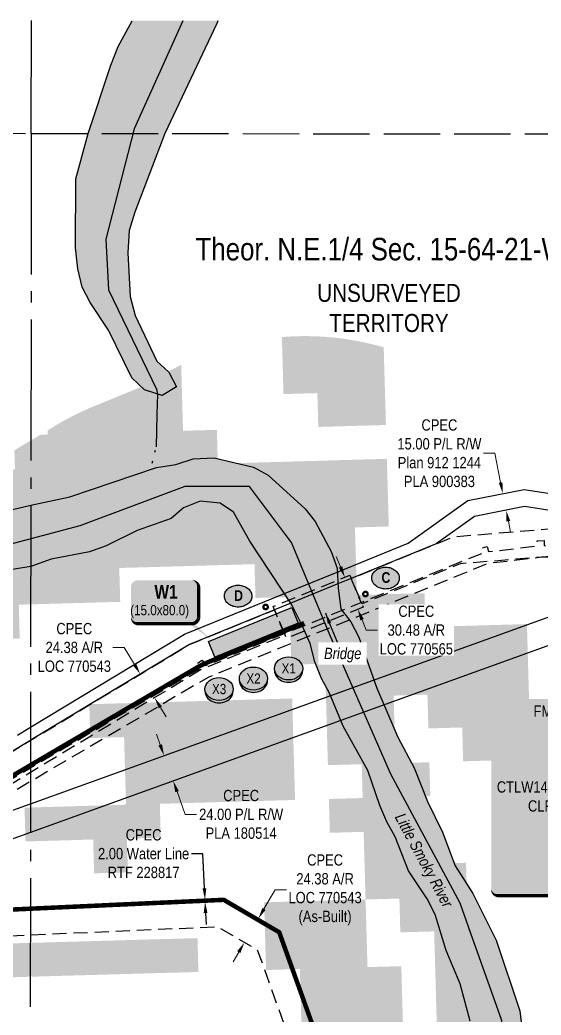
# Model space of a CAD drawing. Extents: x 491537 to 496793, y 6037618 to 6044296.
# Drawn here: x 494248 to 494710, y 6043413 to 6044295 of the extents above; entities that cross this region are included whole.
import ezdxf
from ezdxf.enums import TextEntityAlignment as Align

# ---------------------------------------------------------------- set-up
doc = ezdxf.new("R2010")
doc.units = 0
doc.header["$LTSCALE"] = 5
doc.header["$PDSIZE"] = 0.5
for name, pattern in [('DASHED2', [3.75, 2.5, -1.25]), ('foc-ACCESSROAD', [3.75, 2.5, -1.25]), ('foc-FLOWLINE', [3.75, 2.5, -1.25]), ('foc-QUARTERLINE', [33, 25, -3, 2, -3]), ('foc-UNSURVEYED', [12.5, 10, -2.5]), ('foc-WHEELTRACKS', [2, 0.4, -1.6]), ('PHANTOM', [25, 12.5, -2.5, 2.5, -2.5, 2.5, -2.5])]:
    doc.linetypes.add(name, pattern=pattern)
doc.layers.get('Defpoints').update_dxf_attribs({"color": 9})
for name, color, linetype, lineweight in [('AS-GENERAL', 48, 'Continuous', 18), ('C-AR-T', 13, 'Continuous', 9), ('C-RW-T', 13, 'Continuous', 9), ('T-TEXT', 48, 'Continuous', 18)]:
    doc.layers.add(name, color=color, linetype=linetype, lineweight=lineweight)
for name, color, linetype in [('C-AR', 13, 'foc-ACCESSROAD'), ('C-RW', 13, 'Continuous'), ('C-SYMBOL', 7, 'Continuous'), ('CG-NOTES', 7, 'Continuous'), ('F-EZE', 190, 'foc-FLOWLINE'), ('L-QSEC', 8, 'foc-QUARTERLINE'), ('L-SECLBL', 7, 'Continuous'), ('L-UNS-T', 3, 'Continuous'), ('L-USEC', 7, 'foc-UNSURVEYED'), ('P-CROSSINGS', 250, 'Continuous'), ('P-PROPOSED', 10, 'Continuous'), ('P-TEMP-BLOCKS', 250, 'Continuous'), ('P-TEMP-BLUE', 160, 'Continuous'), ('P-TEMP-BLUE-T', 170, 'Continuous'), ('P-TEMP-H', 41, 'Continuous'), ('P-TEMP_WORKSPACE', 46, 'Continuous'), ('T-WATER', 160, 'Continuous'), ('T-WATER-H', 133, 'Continuous'), ('T-WATER-P3', 160, 'foc-WHEELTRACKS'), ('T-WATER-T', 170, 'Continuous'), ('WETLAND - OPEN WATER', 140, 'PHANTOM'), ('WETLAND - SWAMP - H', 8, 'PHANTOM')]:
    doc.layers.add(name, color=color, linetype=linetype)
doc.styles.add('175L', font='ARIALN.TTF', dxfattribs={"height": 20})
doc.styles.add('80', font='ARIALN.TTF', dxfattribs={"height": 10})
doc.styles.add('80CG', font='ARIALN.TTF', dxfattribs={"height": 10})
doc.styles.add('80L', font='ARIALN.TTF', dxfattribs={"height": 10})
doc.styles.add('80LS', font='ARIALNI.TTF', dxfattribs={"height": 10})
doc.styles.add('BOLD', font='ARIALNB.TTF')
doc.styles.add('Crossing', font='ARIALN.TTF', dxfattribs={"height": 10})
doc.styles.add('foc-LtypeFont', font='ARIALN.TTF', dxfattribs={"height": 7.35})
doc.linetypes.add('foc-TOPO-flowdirection-NOLINE', pattern='A,0,[">",foc-LtypeFont,S=0.3,R=0,X=0,Y=-0.945],-20,[">",foc-LtypeFont,S=0.3,R=0,X=0,Y=-0.945],0', length=20)
doc.dimstyles.new('Compass 5 000', dxfattribs={"dimscale": 5, "dimtxt": 9, "dimasz": 2, "dimexe": 0.2, "dimexo": 0.0625, "dimgap": 0.5, "dimtad": 0, "dimtih": 1, "dimtoh": 1, "dimzin": 0, "dimdsep": 46, "dimtxsty": '80CG', "dimcen": 0.1, "dimse1": 1, "dimse2": 1, "dimclrd": 256, "dimclrt": 256, "dimaunit": 1, "dimadec": 4, "dimazin": 0, "dimtfac": 0.06, "dimtofl": 0, "dimtmove": 0, "dimatfit": 1, "dimfxl": 0.2, "dimtolj": 1, "dimtzin": 0, "dimlwd": -1, "dimarcsym": 0})

# ---------------------------------------------------------------- blocks, each defined once
blk = doc.blocks.new('*U113')
h = blk.add_hatch(color=255)
edge = h.paths.add_edge_path()
edge.add_line((-179, -88), (179, -88))
edge.add_arc((179, -82), 6, 270, 360)
edge.add_line((185, -82), (185, 80.5))
edge.add_arc((179, 80.5), 6, 0, 90)
edge.add_line((179, 86.5), (-179, 86.5))
edge.add_arc((-179, 80.5), 6, 90, 180)
edge.add_line((-185, 80.5), (-185, -82))
edge.add_arc((-179, -82), 6, 180, 270)
at = {"color": 44, "flags": 128}
blk.add_lwpolyline([(-179, -88, 3, 3, 0), (179, -88, 3, 3, 0.414214), (185, -82, 3, 3, 0), (185, 80.5, 3, 0, 0.414214), (179, 86.5, 0, 0, 0), (-179, 86.5, 0, 0, 0.414214), (-185, 80.5, 0, 0, 0), (-185, -82, 0, 3, 0.414214)], format="xyseb", close=True, dxfattribs=at)
at = {"color": 44, "style": '80'}
blk.add_attdef('ENTER_TEXT_001', (-35.99, -5), '', height=10, dxfattribs=at)
blk = doc.blocks.new('*D71')
at = {"layer": 'C-AR-T', "transparency": 16777216}
for p, q in [((494532.05, 6043810.56), (494528.27, 6043819.81)), ((494551.11, 6043763.81), (494554.89, 6043754.55)), ((494554.89, 6043754.55), (494564.89, 6043754.55))]:
    blk.add_line(p, q, dxfattribs=at)
for points in [[(494533.59, 6043811.18), (494530.5, 6043809.93), (494535.82, 6043801.3)], [(494552.65, 6043764.44), (494549.57, 6043763.18), (494547.34, 6043773.07)]]:
    blk.add_solid(points, dxfattribs=at)
at = {"layer": 'Defpoints', "color": 0, "transparency": 16777216}
for p in [(494518.14, 6043794.08), (494547.34, 6043773.07), (494529.65, 6043765.85)]:
    blk.add_point(p, dxfattribs=at)
at = {"layer": 'C-AR-T', "transparency": 16777216, "insert": (494599.22, 6043754.55), "char_height": 10, "attachment_point": 5, "style": '80CG', "bg_fill": 3, "box_fill_scale": 1.1, "bg_fill_color": 256, "bg_fill_true_color": 13158600, "bg_fill_transparency": 0}
blk.add_mtext('\\A1;CPEC\\P30.48 A/R\\PLOC 770565', dxfattribs=at)
blk = doc.blocks.new('*D72')
at = {"layer": 'C-RW-T', "transparency": 16777216}
for p, q in [((494372.17, 6043652.83), (494368.78, 6043662.23)), ((494387.09, 6043611.45), (494394.37, 6043591.22)), ((494394.37, 6043591.22), (494404.37, 6043591.22))]:
    blk.add_line(p, q, dxfattribs=at)
for points in [[(494373.74, 6043653.39), (494370.6, 6043652.26), (494375.56, 6043643.42)], [(494388.65, 6043612.01), (494385.52, 6043610.88), (494383.69, 6043620.85)]]:
    blk.add_solid(points, dxfattribs=at)
at = {"layer": 'Defpoints', "color": 0, "transparency": 16777216}
for p in [(494475.34, 6043679.38), (494483.47, 6043656.82), (494383.69, 6043620.85)]:
    blk.add_point(p, dxfattribs=at)
at = {"layer": 'C-RW-T', "transparency": 16777216, "insert": (494443.91, 6043591.22), "char_height": 10, "attachment_point": 5, "style": '80CG'}
blk.add_mtext('\\A1;CPEC\\P24.00 P/L R/W\\PPLA 180514', dxfattribs=at)
blk = doc.blocks.new('*D73')
at = {"layer": 'C-AR-T', "transparency": 16777216}
for p, q in [((494668.78, 6043911.3), (494658.78, 6043911.3)), ((494673.96, 6043885.38), (494668.78, 6043911.3)), ((494680.81, 6043851.07), (494682.77, 6043841.27))]:
    blk.add_line(p, q, dxfattribs=at)
for points in [[(494675.59, 6043885.71), (494672.32, 6043885.06), (494675.92, 6043875.58)], [(494682.45, 6043851.4), (494679.18, 6043850.75), (494678.86, 6043860.88)]]:
    blk.add_solid(points, dxfattribs=at)
at = {"layer": 'Defpoints', "color": 0, "transparency": 16777216}
for p in [(494675.92, 6043875.58), (494672.11, 6043874.82), (494675.05, 6043860.12)]:
    blk.add_point(p, dxfattribs=at)
at = {"layer": 'C-AR-T', "transparency": 16777216, "insert": (494619.69, 6043911.3), "char_height": 10, "attachment_point": 5, "style": '80CG'}
blk.add_mtext('\\A1;CPEC\\P15.00 P/L R/W\\PPlan 912 1244\\PPLA 900383', dxfattribs=at)
blk = doc.blocks.new('*D83')
at = {"layer": 'C-AR-T', "transparency": 16777216}
for p, q in [((494464.15, 6043507.4), (494474.03, 6043524.32)), ((494474.03, 6043524.32), (494484.03, 6043524.32)), ((494441.77, 6043469.09), (494436.73, 6043460.45))]:
    blk.add_line(p, q, dxfattribs=at)
for points in [[(494462.71, 6043508.24), (494465.59, 6043506.56), (494459.11, 6043498.77)], [(494440.34, 6043469.93), (494443.21, 6043468.25), (494446.82, 6043477.72)]]:
    blk.add_solid(points, dxfattribs=at)
at = {"layer": 'Defpoints', "color": 0, "transparency": 16777216}
for p in [(494457.09, 6043499.94), (494459.11, 6043498.77), (494444.8, 6043478.9)]:
    blk.add_point(p, dxfattribs=at)
at = {"layer": 'C-AR-T', "transparency": 16777216, "insert": (494518.33, 6043524.32), "char_height": 10, "attachment_point": 5, "style": '80CG'}
blk.add_mtext('\\A1;CPEC\\P24.38 A/R\\PLOC 770543\\P(As-Built)', dxfattribs=at)
blk = doc.blocks.new('xing2')
h = blk.add_hatch(color=50)
h.dxf.hatch_style = 1
edge = h.paths.add_edge_path()
edge.add_ellipse((0, 0), major_axis=(-12.5, 0), ratio=0.816297, start_angle=0, end_angle=360)
h = blk.add_hatch(color=250)
h.dxf.hatch_style = 1
edge = h.paths.add_edge_path()
edge.add_ellipse((0, -2.05), major_axis=(-12.5, 0), ratio=0.816297, start_angle=0, end_angle=180)
edge.add_line((12.5, -2.05), (12.5, 0))
edge.add_ellipse((0, 0), major_axis=(-12.5, 0), ratio=0.816297, start_angle=0, end_angle=180, ccw=False)
edge.add_line((-12.5, 0), (-12.5, -2.05))
at = {"color": 250}
blk.add_ellipse((0, 0), major_axis=(-12.5, 0), ratio=0.816297, dxfattribs=at)
blk.add_ellipse((0, -2.05), major_axis=(-12.5, 0), ratio=0.816297, start_param=0, end_param=3.141593, dxfattribs=at)
at = {"color": 250, "style": 'Crossing'}
blk.add_attdef('CROSSING', text='', height=9, dxfattribs=at).set_placement((0.09, 0.02), align=Align.MIDDLE_CENTER)
at = {"color": 250, "style": 'Crossing', "flags": 1}
for tag, p in [('OWNER', (0.09, -12.49)), ('DESCRIPTION', (0.09, -25.77)), ('LOCATION', (0.09, -39.3)), ('DWG_REF', (0.09, -52.84))]:
    blk.add_attdef(tag, text='', height=9, dxfattribs=at).set_placement(p, align=Align.MIDDLE_CENTER)
blk = doc.blocks.new('AA')
at = {"const_width": 4}
blk.add_lwpolyline([(-1, 0, 1), (1, 0, 1)], format="xyb", close=True, dxfattribs=at)
blk.add_circle((0, 0), 2)
blk = doc.blocks.new('Route_Letters')
h = blk.add_hatch(color=255)
h.dxf.hatch_style = 1
edge = h.paths.add_edge_path()
edge.add_ellipse((-0.12, 0.46), major_axis=(-11.97, 0), ratio=0.789318, start_angle=0, end_angle=360)
at = {"color": 5}
blk.add_open_spline([(-12.34, 0.46), (-12.34, -0.25), (-12.24, -0.97), (-11.72, -2.79), (-11.14, -3.88), (-9.56, -5.81), (-8.54, -6.66), (-6.22, -8.02), (-4.9, -8.54), (-2.12, -9.17), (-0.66, -9.3), (2.22, -9.13), (3.64, -8.84), (6.27, -7.89), (7.48, -7.22), (9.54, -5.6), (10.38, -4.64), (11.6, -2.54), (11.97, -1.4), (12.18, 0.91), (12.02, 2.08), (11.2, 4.3), (10.54, 5.35), (8.8, 7.2), (7.72, 7.99), (5.29, 9.24), (3.93, 9.68), (1.11, 10.18), (-0.35, 10.23), (-3.22, 9.91), (-4.61, 9.55), (-7.16, 8.47), (-8.32, 7.75), (-10.24, 6.02), (-11, 5.02), (-12.05, 2.86), (-12.32, 1.7), (-12.34, 0.52), (-12.34, 0.49), (-12.34, 0.46)], degree=3, knots=[0, 0, 0, 0, 0.219529, 0.219529, 0.575727, 0.575727, 0.931924, 0.931924, 1.288121, 1.288121, 1.644318, 1.644318, 2.000515, 2.000515, 2.356712, 2.356712, 2.712909, 2.712909, 3.069107, 3.069107, 3.425304, 3.425304, 3.781501, 3.781501, 4.137698, 4.137698, 4.493895, 4.493895, 4.850092, 4.850092, 5.20629, 5.20629, 5.562487, 5.562487, 5.918684, 5.918684, 6.274881, 6.274881, 6.283185, 6.283185, 6.283185, 6.283185], dxfattribs=at)
at = {"color": 14, "style": 'BOLD'}
blk.add_attdef('A', text='', height=9.5, dxfattribs=at).set_placement((0.22, 0.98), align=Align.MIDDLE)
blk = doc.blocks.new('*D97')
at = {"layer": 'Defpoints', "color": 0, "transparency": 16777216}
for p in [(494411.84, 6043515.73), (494415.77, 6043515.91), (494415.86, 6043513.92)]:
    blk.add_point(p, dxfattribs=at)
at = {"layer": 'P-TEMP-BLUE-T', "transparency": 16777216}
for p, q in [((494409.97, 6043556.4), (494399.97, 6043556.4)), ((494411.38, 6043525.72), (494409.97, 6043556.4)), ((494412.39, 6043503.75), (494412.85, 6043493.76))]:
    blk.add_line(p, q, dxfattribs=at)
for points in [[(494413.05, 6043525.8), (494409.72, 6043525.65), (494411.84, 6043515.73)], [(494414.05, 6043503.82), (494410.72, 6043503.67), (494411.93, 6043513.74)]]:
    blk.add_solid(points, dxfattribs=at)
at = {"layer": 'P-TEMP-BLUE-T', "transparency": 16777216, "insert": (494357.44, 6043556.4), "char_height": 10, "attachment_point": 5, "style": '80CG'}
blk.add_mtext('\\A1;CPEC\\P2.00 Water Line\\PRTF 228817', dxfattribs=at)
blk = doc.blocks.new('*U99')
h = blk.add_hatch(color=191)
edge = h.paths.add_edge_path()
edge.add_line((-24, -20), (24, -20))
edge.add_arc((24, -14), 6, 270, 360)
edge.add_line((30, -14), (30, 12.5))
edge.add_arc((24, 12.5), 6, 0, 90)
edge.add_line((24, 18.5), (-24, 18.5))
edge.add_arc((-24, 12.5), 6, 90, 180)
edge.add_line((-30, 12.5), (-30, -14))
edge.add_arc((-24, -14), 6, 180, 270)
at = {"color": 250, "flags": 128}
blk.add_lwpolyline([(-24, -20, 3, 3, 0), (24, -20, 3, 3, 0.414214), (30, -14, 3, 3, 0), (30, 12.5, 3, 0, 0.414214), (24, 18.5, 0, 0, 0), (-24, 18.5, 0, 0, 0.414214), (-30, 12.5, 0, 0, 0), (-30, -14, 0, 3, 0.414214)], format="xyseb", close=True, dxfattribs=at)
at = {"flags": 128}
blk.add_lwpolyline([(40.75, -33.9, 0, 7.5, 0), (0, 0, 0, 0, 0)], format="xyseb", dxfattribs=at)
at = {"color": 250}
for tag, p, height, style in [('TEMP_AREA_W1_001', (-9.21, 2.24), 12, 'BOLD'), ('ENTER_TEXT_001', (-30.66, -12.47), 9, '80')]:
    blk.add_attdef(tag, p, '', height=height, dxfattribs=dict(at, style=style))
blk = doc.blocks.new('*D100')
at = {"layer": 'C-AR-T', "transparency": 16777216}
for p, q in [((494340.29, 6043739.17), (494330.29, 6043739.17)), ((494349.37, 6043724.11), (494340.29, 6043739.17)), ((494372.28, 6043686.11), (494377.45, 6043677.55))]:
    blk.add_line(p, q, dxfattribs=at)
for points in [[(494350.79, 6043724.97), (494347.94, 6043723.25), (494354.53, 6043715.55)], [(494373.71, 6043686.97), (494370.86, 6043685.25), (494367.12, 6043694.67)]]:
    blk.add_solid(points, dxfattribs=at)
at = {"layer": 'Defpoints', "color": 0, "transparency": 16777216}
for p in [(494357.25, 6043717.19), (494354.53, 6043715.55), (494369.83, 6043696.31)]:
    blk.add_point(p, dxfattribs=at)
at = {"layer": 'C-AR-T', "transparency": 16777216, "insert": (494295.99, 6043739.17), "char_height": 10, "attachment_point": 5, "style": '80CG'}
blk.add_mtext('\\A1;CPEC\\P24.38 A/R\\PLOC 770543', dxfattribs=at)

msp = doc.modelspace()

# ---------------------------------------------------------------- hatches: boundary and pattern name
at = {"layer": 'P-TEMP-H'}
h = msp.add_hatch(color=256, dxfattribs=at)
h.dxf.hatch_style = 1
h.paths.add_polyline_path([(494420.512, 6043730.707), (494414.867, 6043744.596), (494474.905, 6043769), (494488.941, 6043774.705), (494494.586, 6043760.816), (494480.55, 6043755.111)])
at = {"layer": 'T-WATER-H'}
h = msp.add_hatch(color=256, dxfattribs=at)
h.dxf.hatch_style = 1
h.paths.add_polyline_path([(493831.319, 6044295.303), (493822.619, 6044288.727), (493813.17, 6044277.513), (493805.944, 6044264.483), (493800.517, 6044249.589), (493784.496, 6044195.4), (493777.065, 6044164.911), (493759.007, 6044117.409), (493754.355, 6044100.568), (493747.693, 6044063.192), (493726.421, 6043998.741), (493722.08, 6043982.131), (493721.82, 6043963.702), (493724.818, 6043945.7), (493730.223, 6043931.343), (493755.081, 6043872.004), (493762.371, 6043858.307), (493772.126, 6043846.503), (493795.346, 6043827.767), (493804.826, 6043816.692), (493815.976, 6043807.067), (493867.764, 6043794.63), (493886.671, 6043792.376), (493969.21, 6043788.694), (493987.126, 6043790.851), (494020.877, 6043797.702), (494049.97, 6043808.912), (494063.329, 6043816.753), (494093.588, 6043826.965), (494145.301, 6043835.556), (494190.009, 6043852.067), (494224.623, 6043857.688), (494257.435, 6043865.324), (494292.108, 6043872.709), (494368.74, 6043898.719), (494385.889, 6043901.447), (494401.252, 6043906.272), (494420.025, 6043907.141), (494454.778, 6043899.123), (494467.873, 6043892.018), (494500.629, 6043862.022), (494509.559, 6043850.729), (494523.686, 6043824.189), (494528.957, 6043809.474), (494529.838, 6043791.725), (494532.311, 6043773.442), (494533.799, 6043771.473), (494541.056, 6043761.857), (494548.232, 6043748.404), (494564.19, 6043703.062), (494582.733, 6043659.553), (494597.446, 6043632.568), (494609, 6043602.693), (494622.449, 6043575.572), (494633.639, 6043545.765), (494649.447, 6043521.086), (494669.926, 6043479.677), (494690.948, 6043416.985), (494694.211, 6043390.188), (494693.172, 6043358.049), (494675.635, 6043288.55), (494672.525, 6043269.254), (494675.119, 6043232.105), (494674.59, 6043150.26), (494677.299, 6043132.569), (494682.851, 6043117.248), (494690.193, 6043103.367), (494698.394, 6043089.821), (494707.511, 6043078.757), (494739.312, 6043049.042), (494764.635, 6043032.093), (494795.212, 6043019.414), (494822.229, 6043002.83), (494837.586, 6042996.785), (494863.721, 6042980.772), (494950.105, 6042960.872), (494965.512, 6042965.341), (494979.57, 6042972.436), (494991.894, 6042981.569), (495000.547, 6042994.074), (495008.727, 6043028.452), (495009.336, 6043048.194), (495005.345, 6043065.448), (494971.391, 6043154.396), (494967.44, 6043192.312), (494968.553, 6043232.695), (494967.391, 6043251.653), (494971.199, 6043268.461), (494991.905, 6043289.39), (495004.506, 6043297.735), (495062.213, 6043317.009), (495092.402, 6043328.321), (495129.727, 6043337.67), (495148.957, 6043337.806), (495162.175, 6043333.741), (495162.117, 6043275.882), (495154.983, 6043277.669), (495139.63, 6043283.893), (495092.354, 6043281.184), (495062.178, 6043281.288), (495044.177, 6043278.69), (495030.142, 6043272.315), (495008.116, 6043253.235), (495000.139, 6043239.387), (494997.914, 6043219.701), (494998.604, 6043200.823), (495015.186, 6043154.497), (495028.316, 6043105.343), (495040.557, 6043076.405), (495053.198, 6043028.771), (495052.251, 6043009.523), (495048.478, 6042992.168), (495041.643, 6042978.29), (495031.815, 6042968.167), (494994.699, 6042941.786), (494980.391, 6042936.198), (494945.119, 6042930.536), (494924.827, 6042930.919), (494851.973, 6042944), (494835.68, 6042949.053), (494808.882, 6042964.91), (494774.877, 6042991.698), (494761.137, 6042999.366), (494731.393, 6043011.779), (494707.973, 6043031.725), (494695.269, 6043039.779), (494684.369, 6043049.698), (494676.425, 6043061.918), (494648.257, 6043117.46), (494630.949, 6043183.329), (494628.206, 6043239.518), (494637.016, 6043317.481), (494645.301, 6043351.259), (494648.894, 6043390.241), (494647.029, 6043407.964), (494638.171, 6043441.113), (494625.828, 6043470.658), (494616.024, 6043502.641), (494608.743, 6043516.398), (494592.215, 6043541.343), (494580.544, 6043571.221), (494572.943, 6043584.509), (494566.886, 6043599.25), (494556.271, 6043630.123), (494534.402, 6043669.357), (494522.346, 6043698.53), (494515.094, 6043711.569), (494509.233, 6043726.542), (494505.205, 6043742.715), (494498.157, 6043758.752), (494488.813, 6043777.094), (494451.662, 6043833.288), (494437.153, 6043859.066), (494425.226, 6043867.151), (494407.446, 6043868.952), (494392.828, 6043862.901), (494381.882, 6043853.6), (494351.719, 6043842.781), (494324.165, 6043829.177), (494309.392, 6043823.909), (494275.591, 6043817.359), (494257.371, 6043810.94), (494175.268, 6043797.734), (494159.22, 6043793.892), (494112.627, 6043778.522), (494083.558, 6043766.287), (494022.085, 6043744.276), (493983.208, 6043742.224), (493943.413, 6043743.263), (493923.895, 6043745.242), (493906.736, 6043749.424), (493864.804, 6043751.256), (493829.282, 6043757.859), (493814.02, 6043763.116), (493766.694, 6043801.05), (493736.035, 6043832.596), (493711.132, 6043888.813), (493692.758, 6043953.397), (493681.888, 6043983.918), (493680.535, 6044002.583), (493681.307, 6044023.817), (493687.039, 6044081.705), (493701.274, 6044153.119), (493703.718, 6044172.198), (493703.118, 6044195.498), (493705.385, 6044232.505), (493709.417, 6044250.565), (493716.213, 6044265.055), (493743.825, 6044295.407)])
h = msp.add_hatch(color=256, dxfattribs=at)
h.dxf.hatch_style = 1
h.paths.add_polyline_path([(494347.24, 6044294.691), (494423.289, 6044294.605), (494422.457, 6044292.351), (494376.104, 6044194.698), (494349.543, 6044124.951), (494344.733, 6044108.717), (494343.587, 6044088.875), (494345.646, 6044050.124), (494349.831, 6044033.527), (494369.074, 6043992.937), (494379.683, 6043983.269), (494386.45, 6043970.068), (494373.82, 6043962.566), (494358.126, 6043967.479), (494347.128, 6043978.06), (494326.446, 6044020.44), (494309.963, 6044044.901), (494303.099, 6044058.584), (494299.011, 6044074.699), (494296.943, 6044093.509), (494297.433, 6044154.576), (494308.218, 6044194.778), (494328.451, 6044255.157), (494334.833, 6044271.699)], flags=17)
at = {"layer": 'WETLAND - OPEN WATER', "transparency": 33554495}
h = msp.add_hatch(color=256, dxfattribs=at)
h.dxf.hatch_style = 1
edge = h.paths.add_edge_path()
edge.add_line((495020.764, 6042899.03), (494974.16, 6042987.71))
edge.add_line((494974.16, 6042987.71), (494839.373, 6042983.877))
edge.add_line((494839.373, 6042983.877), (494838.52, 6043013.854))
edge.add_line((494838.52, 6043013.854), (494808.543, 6043013.002))
edge.add_line((494808.543, 6043013.002), (494807.69, 6043042.98))
edge.add_line((494807.69, 6043042.98), (494747.734, 6043041.274))
edge.add_line((494747.734, 6043041.274), (494746.882, 6043071.252))
edge.add_line((494746.882, 6043071.252), (494716.904, 6043070.399))
edge.add_line((494716.904, 6043070.399), (494716.051, 6043100.377))
edge.add_line((494716.051, 6043100.377), (494686.074, 6043099.524))
edge.add_line((494686.074, 6043099.524), (494675.842, 6043459.258))
edge.add_line((494675.842, 6043459.258), (494645.864, 6043458.405))
edge.add_line((494645.864, 6043458.405), (494643.306, 6043548.338))
edge.add_line((494643.306, 6043548.338), (494613.328, 6043547.486))
edge.add_line((494613.328, 6043547.486), (494612.475, 6043577.463))
edge.add_line((494612.475, 6043577.463), (494582.498, 6043576.611))
edge.add_line((494582.498, 6043576.611), (494581.645, 6043606.588))
edge.add_line((494581.645, 6043606.588), (494611.623, 6043607.441))
edge.add_line((494611.623, 6043607.441), (494610.77, 6043637.419))
edge.add_line((494610.77, 6043637.419), (494580.792, 6043636.566))
edge.add_line((494580.792, 6043636.566), (494579.087, 6043696.522))
edge.add_line((494579.087, 6043696.522), (494549.109, 6043695.669))
edge.add_line((494549.109, 6043695.669), (494546.551, 6043785.602))
edge.add_line((494546.551, 6043785.602), (494516.573, 6043784.749))
edge.add_line((494516.573, 6043784.749), (494514.868, 6043844.705))
edge.add_line((494514.868, 6043844.705), (494484.89, 6043843.852))
edge.add_line((494484.89, 6043843.852), (494483.185, 6043903.808))
edge.add_line((494483.185, 6043903.808), (494423.229, 6043902.102))
edge.add_line((494423.229, 6043902.102), (494363.274, 6043900.397))
edge.add_line((494363.274, 6043900.397), (494364.126, 6043870.419))
edge.add_line((494364.126, 6043870.419), (494244.216, 6043867.008))
edge.add_line((494244.216, 6043867.008), (494245.068, 6043837.03))
edge.add_line((494245.068, 6043837.03), (494185.113, 6043835.325))
edge.add_line((494185.113, 6043835.325), (494185.966, 6043805.347))
edge.add_line((494185.966, 6043805.347), (494066.055, 6043801.936))
edge.add_line((494066.055, 6043801.936), (494066.907, 6043771.959))
edge.add_line((494066.907, 6043771.959), (493976.974, 6043769.401))
edge.add_line((493976.974, 6043769.401), (493976.122, 6043799.378))
edge.add_line((493976.122, 6043799.378), (493826.233, 6043795.115))
edge.add_line((493826.233, 6043795.115), (493825.381, 6043825.092))
edge.add_line((493825.381, 6043825.092), (493795.403, 6043824.24))
edge.add_line((493795.403, 6043824.24), (493794.55, 6043854.217))
edge.add_line((493794.55, 6043854.217), (493764.572, 6043853.365))
edge.add_line((493764.572, 6043853.365), (493762.867, 6043913.32))
edge.add_line((493762.867, 6043913.32), (493732.889, 6043912.467))
edge.add_line((493732.889, 6043912.467), (493732.017, 6043943.144))
edge.add_arc((493644.487, 6043709.105), 249.871, 69.494288, 90.670847)
edge.add_line((493641.561, 6043958.959), (493642.104, 6043939.887))
edge.add_line((493642.104, 6043939.887), (493672.081, 6043940.74))
edge.add_line((493672.081, 6043940.74), (493673.787, 6043880.784))
edge.add_line((493673.787, 6043880.784), (493703.764, 6043881.637))
edge.add_line((493703.764, 6043881.637), (493705.47, 6043821.682))
edge.add_line((493705.47, 6043821.682), (493735.448, 6043822.534))
edge.add_line((493735.448, 6043822.534), (493736.3, 6043792.557))
edge.add_line((493736.3, 6043792.557), (493766.278, 6043793.409))
edge.add_line((493766.278, 6043793.409), (493767.131, 6043763.432))
edge.add_line((493767.131, 6043763.432), (493797.108, 6043764.284))
edge.add_line((493797.108, 6043764.284), (493797.961, 6043734.307))
edge.add_line((493797.961, 6043734.307), (493977.827, 6043739.423))
edge.add_line((493977.827, 6043739.423), (493978.68, 6043709.445))
edge.add_line((493978.68, 6043709.445), (494068.613, 6043712.003))
edge.add_line((494068.613, 6043712.003), (494067.76, 6043741.981))
edge.add_line((494067.76, 6043741.981), (494247.626, 6043747.097))
edge.add_line((494247.626, 6043747.097), (494246.774, 6043777.075))
edge.add_line((494246.774, 6043777.075), (494336.707, 6043779.633))
edge.add_line((494336.707, 6043779.633), (494335.854, 6043809.611))
edge.add_line((494335.854, 6043809.611), (494455.765, 6043813.022))
edge.add_line((494455.765, 6043813.022), (494456.618, 6043783.044))
edge.add_line((494456.618, 6043783.044), (494486.596, 6043783.897))
edge.add_line((494486.596, 6043783.897), (494488.301, 6043723.941))
edge.add_line((494488.301, 6043723.941), (494518.279, 6043724.794))
edge.add_line((494518.279, 6043724.794), (494520.837, 6043634.861))
edge.add_line((494520.837, 6043634.861), (494550.815, 6043635.713))
edge.add_line((494550.815, 6043635.713), (494551.667, 6043605.736))
edge.add_line((494551.667, 6043605.736), (494521.69, 6043604.883))
edge.add_line((494521.69, 6043604.883), (494522.542, 6043574.905))
edge.add_line((494522.542, 6043574.905), (494552.52, 6043575.758))
edge.add_line((494552.52, 6043575.758), (494554.225, 6043515.802))
edge.add_line((494554.225, 6043515.802), (494584.203, 6043516.655))
edge.add_line((494584.203, 6043516.655), (494585.056, 6043486.677))
edge.add_line((494585.056, 6043486.677), (494615.034, 6043487.53))
edge.add_line((494615.034, 6043487.53), (494617.592, 6043397.597))
edge.add_line((494617.592, 6043397.597), (494623.56, 6043187.752))
edge.add_line((494623.56, 6043187.752), (494626.971, 6043067.841))
edge.add_line((494626.971, 6043067.841), (494656.949, 6043068.694))
edge.add_line((494656.949, 6043068.694), (494658.654, 6043008.739))
edge.add_line((494658.654, 6043008.739), (494688.632, 6043009.591))
edge.add_line((494688.632, 6043009.591), (494689.484, 6042979.613))
edge.add_line((494689.484, 6042979.613), (494779.418, 6042982.171))
edge.add_line((494779.418, 6042982.171), (494781.123, 6042922.216))
edge.add_line((494781.123, 6042922.216), (494841.078, 6042923.921))
edge.add_line((494841.078, 6042923.921), (494842.784, 6042863.966))
edge.add_line((494842.784, 6042863.966), (494992.672, 6042868.229))
edge.add_line((494992.672, 6042868.229), (494991.82, 6042898.206))
edge.add_line((494991.82, 6042898.206), (495020.764, 6042899.03))
at = {"layer": 'WETLAND - SWAMP - H', "transparency": 33554495}
h = msp.add_hatch(color=256, dxfattribs=at)
h.dxf.hatch_style = 1
edge = h.paths.add_edge_path()
edge.add_arc((494500.602, 6043765.265), 249.871, 73.801816, 94.719726)
edge.add_line((494480.042, 6044014.289), (494481.479, 6043963.763))
edge.add_line((494481.479, 6043963.763), (494511.457, 6043964.616))
edge.add_line((494511.457, 6043964.616), (494512.31, 6043934.638))
edge.add_line((494512.31, 6043934.638), (494572.265, 6043936.344))
edge.add_line((494572.265, 6043936.344), (494570.306, 6044005.217))
h = msp.add_hatch(color=256, dxfattribs=at)
h.dxf.hatch_style = 1
edge = h.paths.add_edge_path()
edge.add_line((494213.462, 6043896.135), (494183.89, 6043878.302))
edge.add_line((494183.89, 6043878.302), (494184.26, 6043865.303))
edge.add_line((494184.26, 6043865.303), (494161.248, 6043864.648))
edge.add_line((494161.248, 6043864.648), (494125.087, 6043842.842))
edge.add_line((494125.087, 6043842.842), (494109.415, 6043833.39))
edge.add_line((494109.415, 6043833.39), (494076.054, 6043824.76))
edge.add_arc((494049.594, 6043576.293), 249.871, 83.921466, 88.393526)
edge.add_line((494056.6, 6043826.066), (493981.535, 6043828.171))
edge.add_arc((493974.53, 6043578.398), 249.871, 88.393526, 96.597245)
edge.add_line((493945.822, 6043826.615), (493920.73, 6043823.713))
edge.add_line((493920.73, 6043823.713), (493784.695, 6043915.931))
edge.add_arc((493644.487, 6043709.105), 249.871, 55.866474, 69.494288)
edge.add_line((493732.017, 6043943.144), (493732.889, 6043912.467))
edge.add_line((493732.889, 6043912.467), (493762.867, 6043913.32))
edge.add_line((493762.867, 6043913.32), (493764.572, 6043853.365))
edge.add_line((493764.572, 6043853.365), (493794.55, 6043854.217))
edge.add_line((493794.55, 6043854.217), (493795.403, 6043824.24))
edge.add_line((493795.403, 6043824.24), (493825.381, 6043825.092))
edge.add_line((493825.381, 6043825.092), (493826.233, 6043795.115))
edge.add_line((493826.233, 6043795.115), (493976.122, 6043799.378))
edge.add_line((493976.122, 6043799.378), (493976.974, 6043769.401))
edge.add_line((493976.974, 6043769.401), (494066.907, 6043771.959))
edge.add_line((494066.907, 6043771.959), (494066.055, 6043801.936))
edge.add_line((494066.055, 6043801.936), (494185.966, 6043805.347))
edge.add_line((494185.966, 6043805.347), (494185.113, 6043835.325))
edge.add_line((494185.113, 6043835.325), (494245.068, 6043837.03))
edge.add_line((494245.068, 6043837.03), (494244.216, 6043867.008))
edge.add_line((494244.216, 6043867.008), (494364.126, 6043870.419))
edge.add_line((494364.126, 6043870.419), (494363.274, 6043900.397))
edge.add_line((494363.274, 6043900.397), (494423.229, 6043902.102))
edge.add_line((494423.229, 6043902.102), (494422.377, 6043932.08))
edge.add_line((494422.377, 6043932.08), (494392.399, 6043931.227))
edge.add_line((494392.399, 6043931.227), (494390.736, 6043989.687))
edge.add_arc((494500.602, 6043765.265), 249.871, 116.084123, 124.084559)
edge.add_line((494360.57, 6043972.212), (494313.948, 6043953.208))
edge.add_arc((494408.266, 6043721.821), 249.871, 112.176646, 121.091764)
edge.add_line((494279.229, 6043935.796), (494272.378, 6043931.665))
edge.add_line((494272.378, 6043931.665), (494272.488, 6043927.816))
edge.add_line((494272.488, 6043927.816), (494265.676, 6043927.623))
edge.add_line((494265.676, 6043927.623), (494242.882, 6043913.877))
edge.add_line((494242.882, 6043913.877), (494243.363, 6043896.986))
edge.add_line((494243.363, 6043896.986), (494213.462, 6043896.135))
h = msp.add_hatch(color=256, dxfattribs=at)
h.dxf.hatch_style = 1
h.paths.add_polyline_path([(494546.551, 6043785.602), (494516.573, 6043784.749), (494514.868, 6043844.705), (494484.89, 6043843.852), (494483.185, 6043903.808), (494573.118, 6043906.366), (494574.823, 6043846.41), (494544.846, 6043845.558)])
h = msp.add_hatch(color=256, dxfattribs=at)
h.dxf.hatch_style = 1
h.paths.add_polyline_path([(494546.551, 6043785.602), (494606.507, 6043787.308), (494607.359, 6043757.33), (494697.293, 6043759.888), (494700.703, 6043639.977), (494640.748, 6043638.271), (494639.895, 6043668.249), (494609.917, 6043667.397), (494609.065, 6043697.374), (494579.087, 6043696.522), (494549.109, 6043695.669)])
h = msp.add_hatch(color=256, dxfattribs=at)
h.dxf.hatch_style = 1
h.paths.add_polyline_path([(494489.154, 6043693.963), (494491.712, 6043604.03), (494371.801, 6043600.619), (494372.654, 6043570.642), (494342.676, 6043569.789), (494343.528, 6043539.811), (494313.551, 6043538.959), (494312.698, 6043568.936), (494252.743, 6043567.231), (494251.89, 6043597.209), (494341.823, 6043599.767), (494340.118, 6043659.722), (494310.14, 6043658.87), (494309.287, 6043688.847)])
h = msp.add_hatch(color=256, dxfattribs=at)
h.dxf.hatch_style = 1
h.paths.add_polyline_path([(494554.225, 6043515.802), (494555.931, 6043455.847), (494585.908, 6043456.7), (494587.614, 6043396.744), (494617.592, 6043397.597), (494623.56, 6043187.752), (494593.582, 6043186.9), (494592.73, 6043216.878), (494562.752, 6043216.025), (494558.489, 6043365.914), (494528.511, 6043365.061), (494527.658, 6043395.039), (494497.681, 6043394.186), (494495.975, 6043454.142), (494465.997, 6043453.289), (494464.292, 6043513.244)])
h = msp.add_hatch(color=256, dxfattribs=at)
h.dxf.hatch_style = 1
h.paths.add_polyline_path([(494406.042, 6043451.583), (494196.198, 6043445.615), (494195.345, 6043475.592), (494405.189, 6043481.561)])

# ---------------------------------------------------------------- linework, layer by layer
at = {"layer": 'C-AR', "flags": 128}
for points in [[(495162.604, 6043765.265), (495092.827, 6043777.346), (495062.673, 6043782.58), (494805.609, 6043827.195), (494710.301, 6043819.177), (494638.079, 6043813.371), (494550.827, 6043777.786), (494550.276, 6043779.111), (494541.469, 6043800.304), (494616.915, 6043831.073), (494632.34, 6043837.365), (494785.451, 6043849.998), (494806.71, 6043851.753), (495062.698, 6043807.324), (495092.852, 6043802.09), (495162.629, 6043789.98)], [(494156.476, 6042912.178), (494256.44, 6042925.817), (494523.766, 6042962.292), (494513.301, 6042971.523), (494518.628, 6043282.4), (494500.61, 6043353.707), (494458.542, 6043470.876), (494423.373, 6043491.413), (494223.522, 6043482.723), (494049.273, 6043574.204), (494107.28, 6043572.676), (494125.394, 6043577.362), (494215.63, 6043631.778), (494250.86, 6043653.025), (494257.299, 6043656.908), (494259.413, 6043658.182), (494398.204, 6043741.879), (494473.489, 6043772.581), (494482.255, 6043751.488), (494482.842, 6043750.075), (494409.164, 6043720.029), (494257.266, 6043628.427), (494156.425, 6043567.614), (494136.795, 6043555.777), (494229.03, 6043507.352), (494343.338, 6043512.594), (494428.728, 6043516.509), (494478.479, 6043487.456), (494523.944, 6043360.826), (494543.048, 6043285.225), (494537.858, 6042982.354), (494545.318, 6042975.773), (494618.297, 6042961.187), (494631.859, 6042952.009), (494256.412, 6042901.216), (494156.447, 6042887.577)]]:
    msp.add_lwpolyline(points, dxfattribs=at)
msp.add_lwpolyline([(494551.997, 6043774.968), (494484.018, 6043747.247), (494482.847, 6043750.063), (494482.26, 6043751.477), (494473.489, 6043772.581), (494472.319, 6043775.398), (494540.297, 6043803.12), (494541.469, 6043800.304), (494550.276, 6043779.111), (494550.827, 6043777.786), (494551.997, 6043774.968)], close=True, dxfattribs=at)
at = {"layer": 'C-RW'}
for points in [[(494245.579, 6043661.521), (494254.136, 6043666.683), (494257.202, 6043668.527), (494393.666, 6043750.822), (494482.291, 6043786.963), (494529.128, 6043806.064), (494591.956, 6043831.686), (494644.781, 6043869.355), (494694.699, 6043879.329), (494815.295, 6043860.512), (494819.234, 6043854.647), (494927.652, 6043835.826), (494952.279, 6043831.55), (494962.132, 6043829.846), (495062.703, 6043812.39), (495092.857, 6043807.156), (495162.634, 6043795.046)], [(495162.624, 6043784.906), (495092.847, 6043797.016), (495062.693, 6043802.249), (494806.484, 6043846.717), (494785.451, 6043849.998), (494695.023, 6043864.11), (494650.871, 6043855.287), (494616.915, 6043831.073), (494541.469, 6043800.304), (494529.653, 6043795.485), (494487.911, 6043778.463), (494473.489, 6043772.581), (494398.165, 6043741.864), (494259.303, 6043658.125), (494257.188, 6043656.848), (494250.745, 6043652.964), (494215.497, 6043631.706)], [(494170.307, 6043569.439), (494257.122, 6043600.731), (494848.853, 6043814.004), (494851.947, 6043815.119), (495062.671, 6043781.161), (495092.827, 6043776.301), (495162.604, 6043765.043)], [(495162.58, 6043740.764), (495092.802, 6043752.008), (495062.648, 6043756.868), (494854.243, 6043790.452), (494257.092, 6043575.224), (494118.689, 6043525.208), (494079.811, 6043511.188), (493915.473, 6043452.096), (493645.069, 6043635.096), (493603.682, 6043663.107), (493593.055, 6043670.299), (493531.907, 6043677.683), (493505.769, 6043673.697), (493499.448, 6043717.306), (493497.481, 6043730.646), (493497.29, 6043732.124), (493495.946, 6043741.036), (493493.746, 6043755.882), (493487.562, 6043754.944), (493462.026, 6043751.066), (493431.86, 6043746.485), (493331.891, 6043731.305)]]:
    msp.add_lwpolyline(points, dxfattribs=at)
at = {"layer": 'F-EZE', "flags": 128}
for points in [[(493331.87, 6043716.046), (493431.84, 6043731.278), (493462.005, 6043735.872), (493495.984, 6043741.052), (493519.566, 6043744.645), (493528.152, 6043745.953), (493527.875, 6043761.065), (493527.691, 6043771.111), (493533.687, 6043771.22), (493533.873, 6043761.063), (493534.146, 6043746.039), (493614.664, 6043736.06), (493621.141, 6043750.489), (493624.993, 6043759.071), (493630.464, 6043756.617), (493626.533, 6043747.86), (493620.26, 6043733.883), (493867.1, 6043566.948), (493942.301, 6043569.823), (493965.456, 6043570.709), (493982.81, 6043571.372), (494124.434, 6043576.791), (494164.726, 6043578.333), (494257.16, 6043632.522), (494407.082, 6043720.415), (494404.334, 6043724.674), (494409.374, 6043727.927), (494412.474, 6043723.124), (494482.26, 6043751.477), (494550.276, 6043779.11), (494657.404, 6043822.634), (494656.263, 6043827.079), (494662.075, 6043828.571), (494663.216, 6043824.126), (494706.7, 6043829.219), (494706.437, 6043833.66), (494712.427, 6043834.015), (494712.689, 6043829.573), (494814.384, 6043829.695), (494814.779, 6043834.663), (494820.76, 6043834.187), (494820.365, 6043829.22), (495062.68, 6043790.186), (495092.835, 6043785.328), (495162.613, 6043774.087)], [(495162.603, 6043763.463), (495092.825, 6043774.703), (495062.67, 6043779.561), (494848.853, 6043814.004), (494816.561, 6043819.206), (494710.303, 6043819.127), (494662.843, 6043813.518), (494414.625, 6043712.672), (494257.145, 6043620.35), (494170.306, 6043569.44), (494167.761, 6043567.949), (494165.978, 6043567.881), (494156.261, 6043567.509), (494105.844, 6043565.579), (493977.08, 6043560.653), (493959.726, 6043559.989), (493936.57, 6043559.103), (493864.068, 6043556.332), (493644.154, 6043705.056), (493635.876, 6043710.655), (493613.785, 6043725.596), (493531.304, 6043735.819), (493521.095, 6043734.263), (493497.55, 6043730.676), (493461.991, 6043725.254), (493431.825, 6043720.662), (493331.856, 6043705.42)]]:
    msp.add_lwpolyline(points, dxfattribs=at)
at = {"layer": 'L-QSEC'}
for q in [(494257.937, 6044294.793), (494256.91, 6043420.725)]:
    msp.add_line((494257.82, 6044194.844), q, dxfattribs=at)
at = {"layer": 'L-USEC'}
for p, q in [((493452.573, 6044195.805), (494257.82, 6044194.844)), ((494257.82, 6044194.844), (495063.083, 6044193.923))]:
    msp.add_line(p, q, dxfattribs=at)
at = {"layer": 'P-PROPOSED', "const_width": 3.998, "flags": 128}
for points in [[(494499.821, 6043760.786), (494481.303, 6043753.259), (494411.648, 6043724.946), (494406.127, 6043722.172), (494256.149, 6043634.247), (494202.077, 6043602.547), (494107.048, 6043573.648), (494068.57, 6043565.202), (494049.335, 6043575.301), (493974.573, 6043577.397), (493857.043, 6043563.804), (493644.754, 6043707.716), (493624.016, 6043677.086), (493657.105, 6043654.651), (493644.801, 6043636.483), (493629.066, 6043647.133)], [(494104.534, 6043573.096), (494136.314, 6043554.9), (494228.805, 6043506.342), (494343.384, 6043511.595), (494428.479, 6043515.497), (494477.661, 6043486.776), (494522.987, 6043360.534), (494542.046, 6043285.11), (494536.851, 6042981.909), (494544.858, 6042974.845), (494617.903, 6042960.247), (494631.307, 6042951.176), (494750.714, 6042873.62), (494867.728, 6042650.958)]]:
    msp.add_lwpolyline(points, dxfattribs=at)
at = {"layer": 'P-TEMP-BLUE', "linetype": 'DASHED2'}
for points in [[(494866.831, 6042650.516), (494749.951, 6042872.924), (494617.51, 6042959.306), (494544.399, 6042973.918), (494535.843, 6042981.465), (494541.044, 6043284.994), (494522.03, 6043360.242), (494476.844, 6043486.097), (494428.23, 6043514.485), (494228.58, 6043505.331)], [(494229.03, 6043507.352), (494428.728, 6043516.509), (494478.479, 6043487.456), (494523.944, 6043360.826), (494543.048, 6043285.225), (494537.858, 6042982.354), (494545.318, 6042975.773), (494618.297, 6042961.187), (494751.477, 6042874.316), (494868.625, 6042651.4)]]:
    msp.add_lwpolyline(points, dxfattribs=at)
at = {"layer": 'P-TEMP_WORKSPACE'}
msp.add_lwpolyline([(494420.512, 6043730.707), (494414.867, 6043744.596), (494474.905, 6043769), (494488.941, 6043774.705), (494494.586, 6043760.816), (494480.55, 6043755.111)], close=True, dxfattribs=at)
at = {"layer": 'T-WATER', "flags": 128}
msp.add_lwpolyline([(494423.289, 6044294.605), (494422.457, 6044292.351), (494376.104, 6044194.698), (494349.543, 6044124.951), (494344.733, 6044108.717), (494343.587, 6044088.875), (494345.646, 6044050.124), (494349.831, 6044033.527), (494369.074, 6043992.937), (494379.683, 6043983.269), (494386.45, 6043970.068), (494373.82, 6043962.566), (494358.126, 6043967.479), (494347.128, 6043978.06), (494326.446, 6044020.44), (494309.963, 6044044.901), (494303.099, 6044058.584), (494299.011, 6044074.699), (494296.943, 6044093.509), (494297.433, 6044154.576), (494308.218, 6044194.778), (494328.451, 6044255.157), (494334.833, 6044271.699), (494347.24, 6044294.691)], dxfattribs=at)
at = {"layer": 'T-WATER'}
for points in [[(494224.623, 6043857.688), (494257.435, 6043865.324), (494292.108, 6043872.709), (494368.74, 6043898.719), (494385.889, 6043901.447), (494401.252, 6043906.272), (494420.025, 6043907.141), (494454.778, 6043899.123), (494467.873, 6043892.018), (494500.629, 6043862.022), (494509.559, 6043850.729), (494523.686, 6043824.189), (494528.957, 6043809.474), (494529.838, 6043791.725), (494532.311, 6043773.442), (494533.799, 6043771.473), (494541.056, 6043761.857), (494548.232, 6043748.404), (494564.19, 6043703.062), (494582.733, 6043659.553), (494597.446, 6043632.568), (494609, 6043602.693), (494622.449, 6043575.572), (494633.639, 6043545.765), (494649.447, 6043521.086), (494669.926, 6043479.677), (494690.948, 6043416.985), (494694.211, 6043390.188)], [(494647.029, 6043407.964), (494638.171, 6043441.113), (494625.828, 6043470.658), (494616.024, 6043502.641), (494608.743, 6043516.398), (494592.215, 6043541.343), (494580.544, 6043571.221), (494572.943, 6043584.509), (494566.886, 6043599.25), (494556.271, 6043630.123), (494534.402, 6043669.357), (494522.346, 6043698.53), (494515.094, 6043711.569), (494509.233, 6043726.542), (494505.205, 6043742.715), (494498.157, 6043758.752), (494488.813, 6043777.094), (494451.662, 6043833.288), (494437.153, 6043859.066), (494425.226, 6043867.151), (494407.446, 6043868.952), (494392.828, 6043862.901), (494381.882, 6043853.6), (494351.719, 6043842.781), (494324.165, 6043829.177), (494309.392, 6043823.909), (494275.591, 6043817.359), (494257.371, 6043810.94), (494175.268, 6043797.734)]]:
    msp.add_lwpolyline(points, dxfattribs=at)
at = {"layer": 'T-WATER-P3', "linetype": 'foc-TOPO-flowdirection-NOLINE', "flags": 128}
for points in [[(494647.604, 6043485.533), (494637.981, 6043512.48), (494576.485, 6043626.989), (494522.411, 6043750.51), (494488.482, 6043832.151), (494451.373, 6043881.984), (494394.118, 6043881.985), (494353.77, 6043866.854), (494300.814, 6043846.996), (494061.193, 6043783.379), (494011.36, 6043765.884), (493930.779, 6043763.764), (493839.596, 6043778.608), (493794.004, 6043801.933), (493731.448, 6043877.213), (493706.002, 6043959.914), (493729.328, 6044118.955), (493763.256, 6044259.441), (493795.57, 6044295.345)], [(494392.162, 6044294.64), (494348.948, 6044198.954), (494323.872, 6044101.155), (494326.379, 6044056.017), (494369.01, 6043968.249), (494369.698, 6043963.761), (494369.252, 6043946.091), (494368.423, 6043916.893)], [(495162.141, 6043299.48), (495102.38, 6043307.317), (495018.618, 6043281.87), (494984.69, 6043243.17), (494986.81, 6043189.097), (495000.594, 6043116.998), (495029.221, 6043048.08), (495015.438, 6042981.283), (494959.243, 6042946.294), (494885.024, 6042955.837), (494799.142, 6042997.187), (494721.742, 6043039.598), (494690.994, 6043070.346), (494661.307, 6043121.239), (494654.945, 6043188.036), (494657.066, 6043289.822), (494675.09, 6043408.573), (494647.604, 6043485.533)]]:
    msp.add_lwpolyline(points, dxfattribs=at)
at = {"layer": 'T-WATER-P3', "flags": 128}
msp.add_lwpolyline([(494369.698, 6043963.761), (494369.252, 6043946.091), (494368.423, 6043916.893), (494363.48, 6043896.933)], dxfattribs=at)

# ---------------------------------------------------------------- block references
at = {"layer": 'CG-NOTES', "xscale": 0.999485, "yscale": 0.999485, "zscale": 0.999485}
for p, values in [((494572.032, 6043800.209), {'A': 'C'}), ((494441.364, 6043784.202), {'A': 'D'})]:
    msp.add_blockref('Route_Letters', p, dxfattribs=at).add_auto_attribs(values)
for p in [(494554.109, 6043786.564), (494465.634, 6043775.058)]:
    msp.add_blockref('AA', p, dxfattribs=at)
at = {"layer": 'L-SECLBL'}
ref = msp.add_blockref('*U113', (494850.722, 6043607.136), dxfattribs=at)
ref.add_attrib('ENTER_TEXT_001', 'FMA9900037 Canadian Forest Products Ltd.(L.S.10 & 15)', (494703.161, 6043677.795), dxfattribs={"layer": '0', "color": 44, "height": 10, "style": '80'})
ref.add_attrib('ENTER_TEXT_002', 'TPA 2720 DAN WAYNE REBER (L.S.10)', (494745.892, 6043660.951), dxfattribs={"layer": '0', "color": 44, "height": 10, "style": '80'})
ref.add_attrib('ENTER_TEXT_003', 'FMA7500020 Blue Ridge Lumber Inc.', (494754.89, 6043644.243), dxfattribs={"layer": '0', "color": 44, "height": 10, "style": '80'})
ref.add_attrib('ENTER_TEXT_004', 'TPA 312 RICHARD KAPPO', (494779.532, 6043627.399), dxfattribs={"layer": '0', "color": 44, "height": 10, "style": '80'})
ref.add_attrib('ENTER_TEXT_005', 'CTLW140002 Canfor (Whitecourt) Forest Products Ltd (L.S.9, 15 & 16)', (494670.596, 6043610.555), dxfattribs={"layer": '0', "color": 44, "height": 10, "style": '80'})
ref.add_attrib('ENTER_TEXT_006', 'CLR190005 Sustainable Resources Dev. - Fox Creek Office', (494698.195, 6043593.711), dxfattribs={"layer": '0', "color": 44, "height": 10, "style": '80'})
ref.add_attrib('ENTER_TEXT_007', 'DTLW020001 ANC Timber Ltd.', (494771.203, 6043576.867), dxfattribs={"layer": '0', "color": 44, "height": 10, "style": '80'})
ref.add_attrib('ENTER_TEXT_008', 'RTF 223677 Paramount Resources Ltd.', (494749.204, 6043560.159), dxfattribs={"layer": '0', "color": 44, "height": 10, "style": '80'})
ref.add_attrib('ENTER_TEXT_009', 'RTF 237046 Crescent Point Energy Ltd.', (494748.884, 6043543.315), dxfattribs={"layer": '0', "color": 44, "height": 10, "style": '80'})
ref.add_attrib('ENTER_TEXT_010', 'TFA 116525 Ovintiv Canada ULC', (494765.487, 6043526.471), dxfattribs={"layer": '0', "color": 44, "height": 10, "style": '80'})
at = {"layer": 'P-CROSSINGS', "xscale": 0.999485, "yscale": 0.999485, "zscale": 0.999485}
for p, values in [((494485.989, 6043720.583), {'CROSSING': 'X1'}), ((494454.815, 6043711.637), {'CROSSING': 'X2'}), ((494424.296, 6043702.338), {'CROSSING': 'X3'})]:
    msp.add_blockref('xing2', p, dxfattribs=at).add_auto_attribs(values)
at = {"layer": 'P-TEMP-BLOCKS', "xscale": 0.999485, "yscale": 0.999485, "zscale": 0.999485}
msp.add_blockref('*U99', (494376.231, 6043780.238), dxfattribs=at).add_auto_attribs({'TEMP_AREA_W1_001': 'W1', 'ENTER_TEXT_001': '(15.0x80.0)'})

# ---------------------------------------------------------------- texts
at = {"layer": 'C-SYMBOL', "color": 3, "style": '175L'}
msp.add_text('Theor. N.E.1/4 Sec. 15-64-21-W.5M.', height=19.9897, dxfattribs=at).set_placement((494589.93, 6044076.252), align=Align.BOTTOM_CENTER)
at = {"layer": 'L-UNS-T', "color": 3, "insert": (494574.985, 6044039.999), "char_height": 16, "attachment_point": 5, "style": '80L'}
msp.add_mtext_dynamic_manual_height_columns('UNSURVEYED TERRITORY', width=126.41375, gutter_width=47.5, heights=[0], dxfattribs=at)
at = {"layer": 'T-WATER-T', "linetype": 'Continuous', "insert": (494588.544, 6043593.797), "char_height": 10, "attachment_point": 1, "rotation": 298.237573, "style": '80L'}
msp.add_mtext_dynamic_manual_height_columns('\\pi0.241;{\\fArial Narrow|b0|i1|c0|p34;Little Smoky River}', width=93.40832, gutter_width=50, heights=[0], dxfattribs=at)

# ---------------------------------------------------------------- dimensions: what is measured, and where the dimension line sits
at = {"layer": 'C-AR-T'}
for base, p1, p2, angle, text, picture, middle in [((494675.919, 6043875.576), (494675.049, 6043860.119), (494672.113, 6043874.816), 101.299197, 'CPEC\\P15.00 P/L R/W\\PPlan 912 1244\\PPLA 900383', '*D73', (494619.694, 6043911.304)), ((494354.531, 6043715.551), (494369.835, 6043696.311), (494357.246, 6043717.188), 121.091368, 'CPEC\\P24.38 A/R\\PLOC 770543', '*D100', (494295.985, 6043739.172)), ((494459.107, 6043498.769), (494444.804, 6043478.898), (494457.094, 6043499.944), 59.717036, 'CPEC\\P24.38 A/R\\PLOC 770543\\P(As-Built)', '*D83', (494518.329, 6043524.32))]:
    dim = msp.add_linear_dim(base=base, p1=p1, p2=p2, angle=angle, text=text, dimstyle='Compass 5 000', dxfattribs=at)
    dim.commit()
    dim.dimension.update_dxf_attribs({"geometry": picture, "text_midpoint": middle, "dimtype": 161})
at = {"layer": 'C-RW-T'}
dim = msp.add_linear_dim(base=(494383.694, 6043620.855), p1=(494475.34, 6043679.382), p2=(494483.473, 6043656.817), angle=289.820435, text='CPEC\\P24.00 P/L R/W\\PPLA 180514', dimstyle='Compass 5 000', dxfattribs=at)
dim.commit()
dim.dimension.update_dxf_attribs({"geometry": '*D72', "text_midpoint": (494443.914, 6043591.223), "dimtype": 161})
at = {"layer": 'P-TEMP-BLUE-T'}
dim = msp.add_linear_dim(base=(494411.838, 6043515.734), p1=(494415.858, 6043513.918), p2=(494415.767, 6043515.914), angle=92.625177, text='CPEC\\P2.00 Water Line\\PRTF 228817', dimstyle='Compass 5 000', dxfattribs=at)
dim.commit()
dim.dimension.update_dxf_attribs({"geometry": '*D97', "text_midpoint": (494357.443, 6043556.402), "dimtype": 161})

# ---------------------------------------------------------------- next in the draw order: dimensions: what is measured, and where the dimension line sits
at = {"layer": 'C-AR-T'}
dim = msp.add_linear_dim(base=(494547.335, 6043773.067), p1=(494518.138, 6043794.083), p2=(494529.649, 6043765.855), angle=292.185243, text='CPEC\\P30.48 A/R\\PLOC 770565', dimstyle='Compass 5 000', override={"dimtfill": 1}, dxfattribs=at)
dim.commit()
dim.dimension.update_dxf_attribs({"geometry": '*D71', "text_midpoint": (494599.222, 6043754.548), "dimtype": 161})

# ---------------------------------------------------------------- next in the draw order: hatches: boundary and pattern name
at = {"layer": 'AS-GENERAL'}
h = msp.add_hatch(color=256, dxfattribs=at)
h.dxf.hatch_style = 1
h.paths.add_polyline_path([(494529.989, 6043786.815), (494491.427, 6043770.872), (494495.411, 6043761.236), (494533.972, 6043777.18)])

# ---------------------------------------------------------------- next in the draw order: leaders
at = {"layer": 'T-TEXT', "path_type": 1}
msp.add_leader([(494518.558, 6043769.909), (494530.322, 6043741.023)], dimstyle='Compass 5 000', override={"dimgap": 0.5, "dimtad": 0}, dxfattribs=at)

# ---------------------------------------------------------------- next in the draw order: texts
at = {"layer": 'T-TEXT', "insert": (494517.409, 6043738.867), "char_height": 9.9897, "attachment_point": 1, "style": '80LS', "bg_fill": 2}
msp.add_mtext_dynamic_manual_height_columns('Bridge', width=32.92401, gutter_width=50, heights=[0], dxfattribs=at)

doc.saveas('drawing.dxf')
